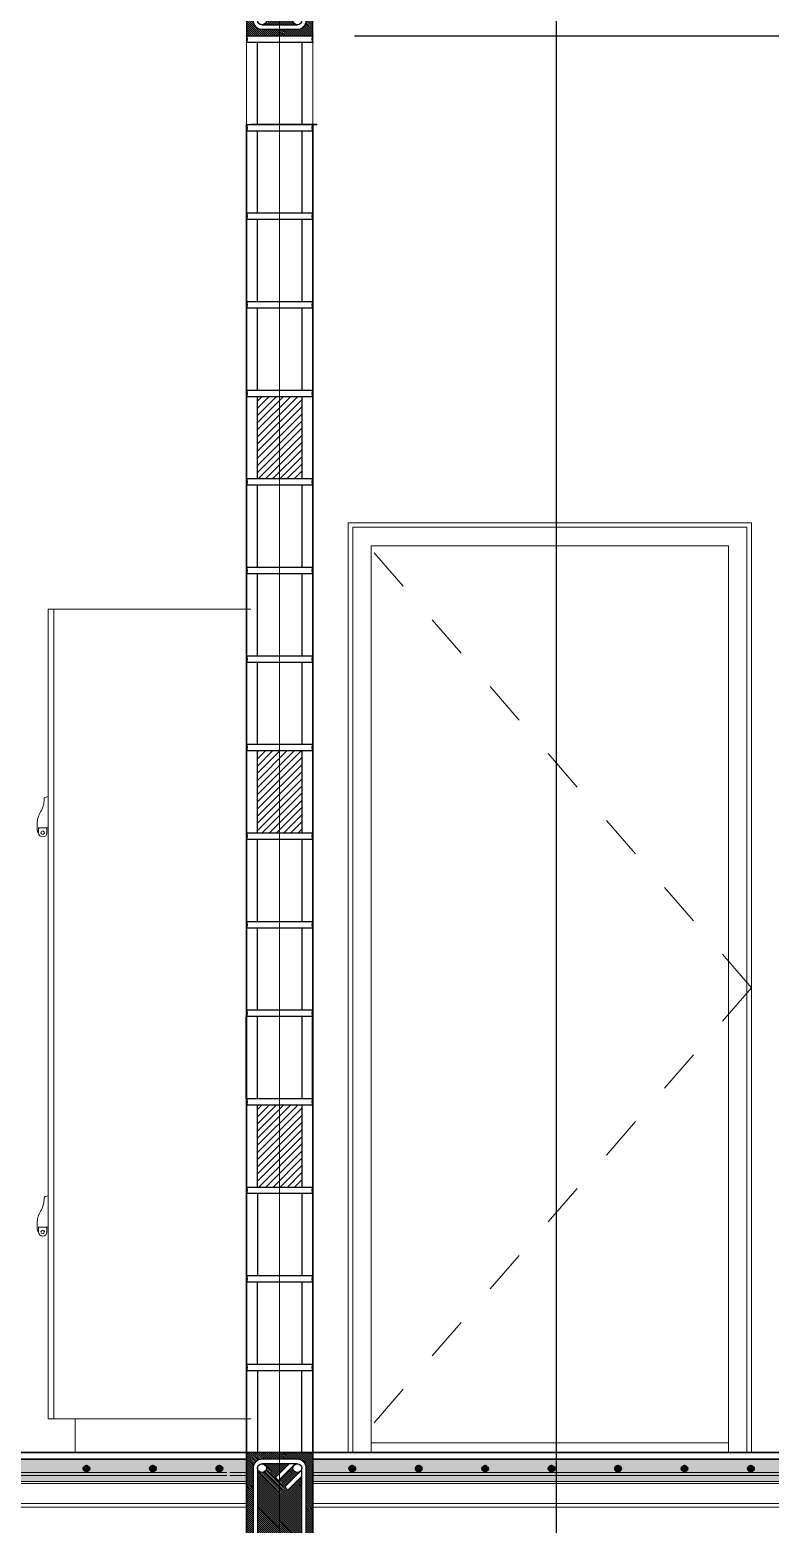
# Model space of a CAD drawing. Header units: inches. Extents: x -6 to 158, y 10 to 161.
# Drawn here: x 26.105 to 27.776, y 35.101 to 38.476 of the extents above; entities that cross this region are included whole.
import ezdxf

# ---------------------------------------------------------------- set-up
doc = ezdxf.new("R2010")
doc.units = ezdxf.units.IN
doc.header["$MEASUREMENT"] = 0
for name, pattern in [('Center', [40, 10, -5, 20, -5]), ('Dash', [6, 3, -3]), ('DASHED2', [9.525, 6.35, -3.175]), ('Grid Line', [22.225, 12.7, -3.175, 3.175, -3.175])]:
    doc.linetypes.add(name, pattern=pattern)
for name, color, linetype in [('10 HATCH 2', 9, 'Continuous'), ('3', 3, 'Continuous'), ('4', 4, 'Continuous'), ('4 Paredes', 5, 'Continuous'), ('5', 5, 'Continuous'), ('8', 4, 'Continuous'), ('Bloques', 9, 'Continuous'), ('L2', 2, 'Continuous'), ('LCorte', 5, 'Center'), ('Proy', 1, 'DASHED2'), ('Texturas', 1, 'Continuous')]:
    doc.layers.add(name, color=color, linetype=linetype)
for name, color, linetype, lineweight in [('A-DETL', 90, 'Continuous', 9), ('A-DETL-THIN', 151, 'Continuous', 18), ('A-DOOR', 2, 'Continuous', 9), ('A-DOOR-FRAM', 2, 'Continuous', 18), ('A-FLOR', 5, 'Continuous', 9), ('A-WALL', 5, 'Continuous', 9), ('Q-SPCQ', 1, 'Continuous', 9), ('S-GRID', 1, 'Continuous', 9)]:
    doc.layers.add(name, color=color, linetype=linetype, lineweight=lineweight)
pattern_1 = [(135, (0, 0), (-0.00224506403027, -0.00224506403027), [])]
pattern_2 = [(135, (0.154969, 0), (-0.00224506403027, -0.00224506403027), [])]
pattern_3 = [(45, (-3109.066727, -1566.303653), (-0.00808223051, 0.00808223051), [])]

# ---------------------------------------------------------------- blocks, each defined once
blk = doc.blocks.new('Doors_Door-sets_JELD-WEN_Interior_HP_FS12_FCore_Single_1_0 - 890 x 2090 mm - M9 x M21-367539-Section 1')
at = {"layer": 'A-DOOR', "color": 251, "linetype": 'Dash'}
for q in [(-7524.4, 5100), (-7524.4, 3000)]:
    blk.add_line((-6614.4, 4050), q, dxfattribs=at)
at = {"layer": 'A-DOOR', "color": 1}
for p, q in [((-7514.4, 3000), (-7514.4, 5090)), ((-7514.4, 5090), (-6624.4, 5090)), ((-6624.4, 5090), (-6624.4, 3000)), ((-7472.4, 3022), (-6666.4, 3022)), ((-7472.4, 3022), (-7472.4, 3000)), ((-6666.4, 3000), (-6666.4, 3022))]:
    blk.add_line(p, q, dxfattribs=at)
at = {"layer": 'A-DOOR-FRAM', "color": 1}
for p, q in [((-7514.4, 5090), (-7514.4, 3000)), ((-6624.4, 5090), (-7514.4, 5090)), ((-6624.4, 5090), (-6624.4, 3000)), ((-7472.4, 3000), (-7472.4, 5048)), ((-7472.4, 5048), (-6666.4, 5048)), ((-6666.4, 3000), (-6666.4, 5048))]:
    blk.add_line(p, q, dxfattribs=at)
blk = doc.blocks.new('Heavy_Duty_Plastic_Lockers-Salsbury_Industries-18_42000_Series-3_Wide_Units _1_ - 18-42368-V2-Section 1')
at = {"layer": 'Q-SPCQ', "color": 251}
for p, q in [((-8201.6, 3076.2), (-8201.6, 4905)), ((-8201.6, 4905), (-7744.4, 4905)), ((-8201.6, 3076.2), (-8201.6, 4905)), ((-8201.6, 4905), (-8188.9, 4905)), ((-8188.9, 4905), (-8188.9, 3076.2)), ((-8188.9, 4905), (-8188.9, 3076.2)), ((-8188.9, 4905), (-7744.4, 4905)), ((-8188.9, 3076.2), (-8188.9, 4905)), ((-8201.6, 4481.7), (-8208.5, 4479.9)), ((-8204.8, 4411.3), (-8223.8, 4411.3)), ((-8223.8, 4411.3), (-8223.8, 4400.2)), ((-8223.7, 4402.1), (-8223.7, 4411.3)), ((-8223.7, 4411.3), (-8201.6, 4411.3)), ((-8204.8, 4400.2), (-8204.8, 4411.3)), ((-8201.6, 3580), (-8208.5, 3578.2)), ((-8204.8, 3509.6), (-8223.8, 3509.6)), ((-8223.8, 3509.6), (-8223.8, 3498.5)), ((-8223.7, 3500.4), (-8223.7, 3509.6)), ((-8223.7, 3509.6), (-8201.6, 3509.6)), ((-8204.8, 3498.5), (-8204.8, 3509.6)), ((-7744.4, 3076.2), (-8201.6, 3076.2)), ((-8188.9, 3076.2), (-8201.6, 3076.2)), ((-7744.4, 3076.2), (-8188.9, 3076.2)), ((-8141.3, 3000), (-8141.3, 3076.2)), ((-8141.3, 3076.2), (-7744.4, 3076.2)), ((-8141.3, 3076.2), (-7744.4, 3076.2)), ((-8141.3, 3000), (-8141.3, 3076.2))]:
    blk.add_line(p, q, dxfattribs=at)
for centre, radius, start, end in [((-8265.2, 4475.7), 54.2, 328.1709, 0.9166), ((-8207.6, 4476.6), 3.45, 104.5559, 180.9166), ((-8207.6, 4476.6), 3.45, 117.2827, 168.1898), ((-8207.6, 4476.6), 3.45, 117.2827, 168.1898), ((-8175.9, 4420.2), 51, 148.1709, 179.6652), ((-8038, 4419.4), 188.9, 179.6652, 184.9693), ((-8224.7, 4403.2), 1.48, 184.9693, 312.5362), ((-8224.7, 4403.2), 1.48, 213.3175, 312.5362), ((-8224.7, 4403.2), 1.48, 213.3175, 312.5362), ((-8214.3, 4400.2), 9.52, 180, 0), ((-8214.3, 4400.2), 3.97, 90, 270), ((-8214.3, 4400.2), 3.97, 150, 165), ((-8214.3, 4400.2), 3.97, 150, 165), ((-8214.3, 4400.2), 3.97, 270, 90), ((-8214.3, 4400.2), 3.97, 15, 30), ((-8214.3, 4400.2), 3.97, 15, 30), ((-8207.6, 3574.9), 3.45, 104.5559, 180.9166), ((-8207.6, 3574.9), 3.45, 117.2827, 168.1898), ((-8207.6, 3574.9), 3.45, 117.2827, 168.1898), ((-8175.9, 3518.5), 51, 148.1709, 179.6652), ((-8265.2, 3574), 54.2, 328.1709, 0.9166), ((-8038, 3517.7), 188.9, 179.6652, 184.9693), ((-8224.7, 3501.5), 1.48, 184.9693, 312.5362), ((-8224.7, 3501.5), 1.48, 213.3175, 312.5362), ((-8224.7, 3501.5), 1.48, 213.3175, 312.5362), ((-8214.3, 3498.5), 9.52, 180, 0), ((-8214.3, 3498.5), 3.97, 90, 270), ((-8214.3, 3498.5), 3.97, 150, 165), ((-8214.3, 3498.5), 3.97, 150, 165), ((-8214.3, 3498.5), 3.97, 270, 90), ((-8214.3, 3498.5), 3.97, 15, 30), ((-8214.3, 3498.5), 3.97, 15, 30)]:
    blk.add_arc(centre, radius, start, end, dxfattribs=at)
blk = doc.blocks.new('vcc')
at = {"layer": 'Texturas'}
h = blk.add_hatch(dxfattribs=at)
h.set_pattern_fill('ANSI31', color=253, scale=0.001, angle=90)
h.set_pattern_definition(pattern_1)
h.paths.add_polyline_path([(26746.7064, 3376.2823), (26746.8564, 3376.2823), (26746.8564, 3376.6823), (26746.7064, 3376.6823)])
h.paths.add_polyline_path([(26746.7414, 3376.6673), (26746.8214, 3376.6673, -0.414214), (26746.8414, 3376.6473), (26746.8414, 3376.3173, -0.414214), (26746.8214, 3376.2973), (26746.7414, 3376.2973, -0.414214), (26746.7214, 3376.3173), (26746.7214, 3376.6473, -0.414214)], flags=16)
h.paths.add_polyline_path([(26746.7414, 3376.6573), (26746.8214, 3376.6573, -0.414214), (26746.8314, 3376.6473), (26746.8314, 3376.3173, -0.414214), (26746.8214, 3376.3073), (26746.7414, 3376.3073, -0.414214), (26746.7314, 3376.3173), (26746.7314, 3376.6473, -0.414214)], flags=0)
h = blk.add_hatch(dxfattribs=at)
h.set_pattern_fill('ANSI31', color=253, scale=0.001, angle=90, style=0)
h.set_pattern_definition(pattern_1)
h.paths.add_polyline_path([(26746.7314, 3376.3173, -1), (26746.7514, 3376.3173, -0.414214), (26746.7414, 3376.3073), (26746.8214, 3376.3073, -0.414214), (26746.8114, 3376.3173, -1), (26746.8314, 3376.3173), (26746.8314, 3376.6291), (26746.8002, 3376.5978), (26746.7932, 3376.6049), (26746.8285, 3376.6403, -0.668179), (26746.8114, 3376.6473, -0.198912), (26746.8144, 3376.6544), (26746.779, 3376.6191), (26746.7719, 3376.6261), (26746.8032, 3376.6573), (26746.7414, 3376.6573, -0.414214), (26746.7514, 3376.6473, -1), (26746.7314, 3376.6473)])
at = {"layer": '3'}
for p, q in [((26746.8032, 3376.6573), (26746.7719, 3376.6261)), ((26746.8144, 3376.6544), (26746.779, 3376.6191)), ((26746.8285, 3376.6403), (26746.7932, 3376.6049)), ((26746.779, 3376.6191), (26746.7719, 3376.6261)), ((26746.7932, 3376.6049), (26746.8002, 3376.5978)), ((26746.8314, 3376.6291), (26746.8002, 3376.5978))]:
    blk.add_line(p, q, dxfattribs=at)
blk.add_lwpolyline([(26746.8414, 3376.3173), (26746.8414, 3376.6473, 0.414214), (26746.8214, 3376.6673), (26746.7414, 3376.6673, 0.414214), (26746.7214, 3376.6473), (26746.7214, 3376.3173, 0.414214), (26746.7414, 3376.2973), (26746.8214, 3376.2973)], format="xyb", dxfattribs=at)
for points in [[(26746.7314, 3376.6473), (26746.7314, 3376.3173)], [(26746.8214, 3376.6573), (26746.7414, 3376.6573)], [(26746.8314, 3376.3173), (26746.8314, 3376.6473)], [(26746.7414, 3376.3073), (26746.8214, 3376.3073)]]:
    blk.add_lwpolyline(points, dxfattribs=at)
blk.add_arc((26746.8214, 3376.3173), 0.02, 270, 0, dxfattribs=at)
at = {"layer": '4'}
for centre in [(26746.7414, 3376.6473), (26746.8214, 3376.6473), (26746.7414, 3376.3173), (26746.8214, 3376.3173)]:
    blk.add_circle(centre, 0.01, dxfattribs=at)
at = {"layer": '5'}
blk.add_lwpolyline([(26746.7064, 3376.2823), (26746.8564, 3376.2823), (26746.8564, 3376.6823), (26746.7064, 3376.6823)], close=True, dxfattribs=at)
blk = doc.blocks.new('vcv')
at = {"layer": 'Texturas'}
h = blk.add_hatch(dxfattribs=at)
h.set_pattern_fill('ANSI31', color=253, scale=0.001, angle=90)
h.set_pattern_definition(pattern_2)
h.paths.add_polyline_path([(26746.8614, 3376.3323), (26747.0114, 3376.3323), (26747.0114, 3376.6823), (26746.8614, 3376.6823)])
h.paths.add_polyline_path([(26746.8964, 3376.6673), (26746.9764, 3376.6673, -0.414214), (26746.9964, 3376.6473), (26746.9964, 3376.3673, -0.414214), (26746.9764, 3376.3473), (26746.8964, 3376.3473, -0.414214), (26746.8764, 3376.3673), (26746.8764, 3376.6473, -0.414214)], flags=16)
h.paths.add_polyline_path([(26746.8964, 3376.6573), (26746.9764, 3376.6573, -0.414214), (26746.9864, 3376.6473), (26746.9864, 3376.3673, -0.414214), (26746.9764, 3376.3573), (26746.8964, 3376.3573, -0.414214), (26746.8864, 3376.3673), (26746.8864, 3376.6473, -0.414214)], flags=0)
h = blk.add_hatch(dxfattribs=at)
h.set_pattern_fill('ANSI31', color=253, scale=0.001, angle=90, style=0)
h.set_pattern_definition(pattern_2)
h.paths.add_polyline_path([(26746.8864, 3376.3673, -1), (26746.9064, 3376.3673, -0.414214), (26746.8964, 3376.3573), (26746.9764, 3376.3573, -0.414214), (26746.9664, 3376.3673, -1), (26746.9864, 3376.3673), (26746.9864, 3376.6291), (26746.9552, 3376.5978), (26746.9481, 3376.6049), (26746.9835, 3376.6403, -0.668179), (26746.9664, 3376.6473, -0.198912), (26746.9693, 3376.6544), (26746.934, 3376.6191), (26746.9269, 3376.6261), (26746.9581, 3376.6573), (26746.8964, 3376.6573, -0.414214), (26746.9064, 3376.6473, -1), (26746.8864, 3376.6473)])
at = {"layer": '3'}
for p, q in [((26746.9581, 3376.6573), (26746.9269, 3376.6261)), ((26746.9693, 3376.6544), (26746.934, 3376.6191)), ((26746.9835, 3376.6403), (26746.9481, 3376.6049)), ((26746.934, 3376.6191), (26746.9269, 3376.6261)), ((26746.9481, 3376.6049), (26746.9552, 3376.5978)), ((26746.9864, 3376.6291), (26746.9552, 3376.5978))]:
    blk.add_line(p, q, dxfattribs=at)
blk.add_lwpolyline([(26746.9964, 3376.3673), (26746.9964, 3376.6473, 0.414214), (26746.9764, 3376.6673), (26746.8964, 3376.6673, 0.414214), (26746.8764, 3376.6473), (26746.8764, 3376.3673, 0.414214), (26746.8964, 3376.3473), (26746.9764, 3376.3473)], format="xyb", dxfattribs=at)
for points in [[(26746.8864, 3376.6473), (26746.8864, 3376.3673)], [(26746.9764, 3376.6573), (26746.8964, 3376.6573)], [(26746.9864, 3376.3673), (26746.9864, 3376.6473)], [(26746.8964, 3376.3573), (26746.9764, 3376.3573)]]:
    blk.add_lwpolyline(points, dxfattribs=at)
blk.add_arc((26746.9764, 3376.3673), 0.02, 270, 0, dxfattribs=at)
at = {"layer": '4'}
for centre in [(26746.8964, 3376.6473), (26746.9764, 3376.6473), (26746.8964, 3376.3673), (26746.9764, 3376.3673)]:
    blk.add_circle(centre, 0.01, dxfattribs=at)
at = {"layer": '5'}
blk.add_lwpolyline([(26746.8614, 3376.3323), (26747.0114, 3376.3323), (26747.0114, 3376.6823), (26746.8614, 3376.6823)], close=True, dxfattribs=at)

msp = doc.modelspace()

# ---------------------------------------------------------------- hatches: boundary and pattern name
at = {"layer": '10 HATCH 2'}
h = msp.add_hatch(dxfattribs=at)
h.set_pattern_fill('ANSI31', color=251, scale=0.0036)
h.set_pattern_definition(pattern_3)
h.paths.add_polyline_path([(26.719, 37.6475), (26.6689, 37.6475), (26.6689, 37.4625), (26.719, 37.4625)])
h.paths.add_polyline_path([(26.6689, 37.6475), (26.619, 37.6475), (26.619, 37.4625), (26.6689, 37.4625)])
h = msp.add_hatch(dxfattribs=at)
h.set_pattern_fill('ANSI31', color=251, scale=0.0036)
h.set_pattern_definition(pattern_3)
h.paths.add_polyline_path([(26.719, 36.8475), (26.6689, 36.8475), (26.6689, 36.6625), (26.719, 36.6625)])
h.paths.add_polyline_path([(26.6689, 36.8475), (26.619, 36.8475), (26.619, 36.6625), (26.6689, 36.6625)])
h = msp.add_hatch(dxfattribs=at)
h.set_pattern_fill('ANSI31', color=251, scale=0.0036)
h.set_pattern_definition(pattern_3)
h.paths.add_polyline_path([(26.719, 36.0475), (26.6689, 36.0475), (26.6689, 35.8625), (26.719, 35.8625)])
h.paths.add_polyline_path([(26.6689, 36.0475), (26.619, 36.0475), (26.619, 35.8625), (26.6689, 35.8625)])
h = msp.add_hatch(dxfattribs=at)
h.set_pattern_fill('FP1_1', color=251, scale=0.001, style=0, pattern_type=2)
h.set_pattern_definition([(37.5, (-9.523826, 26.347021), (-0.000406733, 0.0124312788), [0.000335, -0.009471, 0.000335, -0.010632, -0.010484]), (37.5, (-9.523826, 26.347021), (-0.000406733, 0.0124312788), [-0.020774, 0.000335, -0.010149]), (7.5, (-9.523826, 26.34702), (0.011418176, 0.0182071356), [0.000335, -0.004955, 0.000335, -0.008503, -0.003387]), (7.5, (-9.523826, 26.34702), (0.011418176, 0.0182071356), [-0.014129, 0.000335, -0.003052]), (327.5, (-9.531761, 26.347021), (0.0200912058, 3.676e-05), [0.000335, -0.002891, 0.000335, -0.011278, -0.015161]), (327.5, (-9.531761, 26.347021), (0.0200912058, 3.676e-05), [-0.014839, 0.000335, -0.014826]), (317.5, (-9.531761, 26.34702), (0.019394415, 0.005661809), [0.000335, -0.001278, 0.000335, -0.007278, -0.00871]), (317.5, (-9.531761, 26.34702), (0.019394415, 0.005661809), [-0.009226, 0.000335, -0.008374])])
h.paths.add_polyline_path([(26.594, 35.1975), (26.594, 35.2475), (25.6476, 35.2473), (25.6476, 35.1975)])
h.paths.add_polyline_path([(28.5621, 35.2308), (28.5619, 35.2311), (28.5617, 35.2311)])
h.paths.add_polyline_path([(28.444, 35.1975), (28.444, 35.2477), (26.744, 35.2475), (26.744, 35.1975)])
h.paths.add_polyline_path([(28.594, 35.2311), (28.594, 35.1975), (28.6747, 35.1975), (28.6747, 35.2311)])
h.paths.add_polyline_path([(28.5539, 35.2311), (28.5534, 35.2304), (28.5541, 35.2311)])
h = msp.add_hatch(color=251, dxfattribs=at)
h.paths.add_polyline_path([(26.594, 35.2111), (26.594, 35.2175), (25.6476, 35.2175), (25.6476, 35.2111)])
h.paths.add_polyline_path([(28.444, 35.2111), (28.444, 35.2175), (26.744, 35.2175), (26.744, 35.2111)])
h = msp.add_hatch(color=251, dxfattribs=at)
h.dxf.hatch_style = 1
h.paths.add_polyline_path([(26.2389, 35.2265, -1), (26.2269, 35.2265, -1)])
h = msp.add_hatch(color=251, dxfattribs=at)
h.dxf.hatch_style = 1
h.paths.add_polyline_path([(26.3889, 35.2265, -1), (26.3769, 35.2265, -1)])
h = msp.add_hatch(color=251, dxfattribs=at)
h.dxf.hatch_style = 1
h.paths.add_polyline_path([(26.5389, 35.2265, -1), (26.5269, 35.2265, -1)])
h = msp.add_hatch(color=251, dxfattribs=at)
h.dxf.hatch_style = 1
h.paths.add_polyline_path([(26.8389, 35.2265, -1), (26.8269, 35.2265, -1)])
h = msp.add_hatch(color=251, dxfattribs=at)
h.dxf.hatch_style = 1
h.paths.add_polyline_path([(26.9889, 35.2265, -1), (26.9769, 35.2265, -1)])
h = msp.add_hatch(color=251, dxfattribs=at)
h.dxf.hatch_style = 1
h.paths.add_polyline_path([(27.1389, 35.2265, -1), (27.1269, 35.2265, -1)])
h = msp.add_hatch(color=251, dxfattribs=at)
h.dxf.hatch_style = 1
h.paths.add_polyline_path([(27.2889, 35.2265, -1), (27.2769, 35.2265, -1)])
h = msp.add_hatch(color=251, dxfattribs=at)
h.dxf.hatch_style = 1
h.paths.add_polyline_path([(27.4389, 35.2265, -1), (27.4269, 35.2265, -1)])
h = msp.add_hatch(color=251, dxfattribs=at)
h.dxf.hatch_style = 1
h.paths.add_polyline_path([(27.5889, 35.2265, -1), (27.5769, 35.2265, -1)])
h = msp.add_hatch(color=251, dxfattribs=at)
h.dxf.hatch_style = 1
h.paths.add_polyline_path([(27.7389, 35.2265, -1), (27.7269, 35.2265, -1)])

# ---------------------------------------------------------------- linework, layer by layer
at = {"layer": '4 Paredes', "lineweight": 40}
for p, q in [((26.594, 36.0625), (26.594, 36.2475)), ((26.744, 36.0625), (26.744, 36.2475))]:
    msp.add_line(p, q, dxfattribs=at)
at = {"layer": 'A-DETL'}
for p, q in [((26.5497, 35.2111), (25.6476, 35.2111)), ((26.594, 35.2111), (26.5567, 35.2111)), ((28.444, 35.2111), (26.744, 35.2111)), ((26.594, 35.1975), (25.6476, 35.1975)), ((26.594, 35.1925), (25.6476, 35.1925)), ((28.444, 35.1975), (26.744, 35.1975)), ((28.444, 35.1925), (26.744, 35.1925)), ((25.6476, 35.1475), (26.594, 35.1475)), ((25.6476, 35.1396), (26.594, 35.1396)), ((26.744, 35.1475), (28.444, 35.1475)), ((26.744, 35.1396), (28.444, 35.1396))]:
    msp.add_line(p, q, dxfattribs=at)
at = {"layer": 'A-DETL', "lineweight": 50}
for centre in [(26.2329, 35.2265), (26.3829, 35.2265), (26.5329, 35.2265), (26.8329, 35.2265), (26.9829, 35.2265), (27.1329, 35.2265), (27.2829, 35.2265), (27.4329, 35.2265), (27.5829, 35.2265), (27.7329, 35.2265)]:
    msp.add_circle(centre, 0.006, dxfattribs=at)
at = {"layer": 'A-DETL-THIN'}
for p, q in [((25.6476, 35.2175), (26.5497, 35.2175)), ((26.5497, 35.2175), (25.6476, 35.2175)), ((26.5567, 35.2175), (26.594, 35.2175)), ((26.594, 35.2175), (26.5567, 35.2175)), ((26.744, 35.2175), (28.3512, 35.2175)), ((28.444, 35.2175), (26.744, 35.2175))]:
    msp.add_line(p, q, dxfattribs=at)
for centre, start, end in [((26.2329, 35.2265), 180, 0), ((26.3829, 35.2265), 0, 180), ((26.3829, 35.2265), 180, 0), ((26.5329, 35.2265), 0, 180), ((26.5329, 35.2265), 180, 0), ((26.8329, 35.2265), 0, 180), ((26.9829, 35.2265), 0, 180), ((26.9829, 35.2265), 180, 0), ((27.1329, 35.2265), 180, 0), ((27.2829, 35.2265), 0, 180), ((27.2829, 35.2265), 180, 0), ((27.4329, 35.2265), 0, 180), ((27.4329, 35.2265), 180, 0), ((27.5829, 35.2265), 0, 180), ((27.5829, 35.2265), 180, 0), ((27.7329, 35.2265), 0, 180)]:
    msp.add_arc(centre, 0.006, start, end, dxfattribs=at)
at = {"layer": 'A-FLOR', "lineweight": 35}
for p, q in [((34.4583, 35.2625), (19.844, 35.2625)), ((25.6476, 35.2475), (26.594, 35.2475)), ((26.744, 35.2475), (28.444, 35.2475))]:
    msp.add_line(p, q, dxfattribs=at)
at = {"layer": 'A-WALL'}
for p, q in [((26.594, 38.2625), (26.594, 39.9954)), ((26.744, 40.0071), (26.744, 38.2625)), ((26.824, 35.2625), (26.824, 37.3625)), ((26.824, 37.3625), (27.734, 37.3625)), ((27.734, 37.3625), (27.734, 35.2625))]:
    msp.add_line(p, q, dxfattribs=at)
at = {"layer": 'A-WALL', "lineweight": 35}
for p, q in [((26.594, 38.2625), (26.594, 35.2625)), ((26.754, 38.2625), (26.604, 38.2625)), ((26.744, 35.2625), (26.744, 38.2625)), ((26.754, 38.2625), (26.744, 38.2625)), ((26.594, 35.2625), (26.594, 34.2056)), ((26.744, 32.2625), (26.744, 35.2625))]:
    msp.add_line(p, q, dxfattribs=at)
at = {"layer": 'Bloques'}
for p, q in [((26.594, 38.4625), (26.744, 38.4625)), ((26.744, 38.4475), (26.594, 38.4475)), ((26.594, 38.2625), (26.744, 38.2625)), ((26.744, 38.2475), (26.594, 38.2475)), ((26.594, 38.0625), (26.744, 38.0625)), ((26.744, 38.0475), (26.594, 38.0475)), ((26.594, 37.8625), (26.744, 37.8625)), ((26.744, 37.8475), (26.594, 37.8475)), ((26.594, 37.6625), (26.744, 37.6625)), ((26.744, 37.6475), (26.594, 37.6475)), ((26.594, 37.4625), (26.744, 37.4625)), ((26.744, 37.4475), (26.594, 37.4475)), ((26.594, 37.2625), (26.744, 37.2625)), ((26.744, 37.2475), (26.594, 37.2475)), ((26.594, 37.0625), (26.744, 37.0625)), ((26.744, 37.0475), (26.594, 37.0475)), ((26.594, 36.8625), (26.744, 36.8625)), ((26.744, 36.8475), (26.594, 36.8475)), ((26.594, 36.6625), (26.744, 36.6625)), ((26.744, 36.6475), (26.594, 36.6475)), ((26.594, 36.4625), (26.744, 36.4625)), ((26.744, 36.4475), (26.594, 36.4475)), ((26.594, 36.2625), (26.744, 36.2625)), ((26.744, 36.2475), (26.594, 36.2475)), ((26.594, 36.0625), (26.619, 36.0625)), ((26.619, 36.0475), (26.594, 36.0475)), ((26.719, 36.0475), (26.594, 36.0475)), ((26.619, 36.0625), (26.719, 36.0625)), ((26.719, 36.0625), (26.744, 36.0625)), ((26.744, 36.0475), (26.719, 36.0475)), ((26.744, 36.0475), (26.719, 36.0475)), ((26.594, 35.8625), (26.744, 35.8625)), ((26.594, 35.8625), (26.744, 35.8625)), ((26.594, 35.8625), (26.619, 35.8625)), ((26.594, 35.8625), (26.619, 35.8625)), ((26.744, 35.8475), (26.594, 35.8475)), ((26.609, 35.8625), (26.619, 35.8625)), ((26.619, 35.8625), (26.699, 35.8625)), ((26.619, 35.8625), (26.719, 35.8625)), ((26.619, 35.8625), (26.719, 35.8625)), ((26.719, 35.8625), (26.744, 35.8625)), ((26.719, 35.8625), (26.744, 35.8625)), ((26.594, 35.6625), (26.619, 35.6625)), ((26.619, 35.6475), (26.594, 35.6475)), ((26.609, 35.6625), (26.719, 35.6625)), ((26.719, 35.6475), (26.619, 35.6475)), ((26.719, 35.6625), (26.744, 35.6625)), ((26.744, 35.6475), (26.719, 35.6475)), ((26.744, 35.6475), (26.719, 35.6475)), ((26.744, 35.6475), (26.719, 35.6475)), ((26.594, 35.4625), (26.619, 35.4625)), ((26.619, 35.4475), (26.594, 35.4475)), ((26.719, 35.4475), (26.594, 35.4475)), ((26.619, 35.4625), (26.719, 35.4625)), ((26.719, 35.4625), (26.744, 35.4625)), ((26.744, 35.4475), (26.719, 35.4475)), ((26.744, 35.4475), (26.719, 35.4475))]:
    msp.add_line(p, q, dxfattribs=at)
for centre, start, end in [((26.5823, 38.455), 327.4601, 32.5399), ((26.7558, 38.455), 147.46, 212.54), ((26.5823, 38.255), 327.4601, 32.5399), ((26.7558, 38.255), 147.46, 212.54), ((26.5823, 38.055), 327.4601, 32.5399), ((26.7558, 38.055), 147.46, 212.54), ((26.5823, 37.855), 327.4601, 32.5399), ((26.7558, 37.855), 147.46, 212.54), ((26.5823, 37.655), 327.4601, 32.5399), ((26.7558, 37.655), 147.46, 212.54), ((26.5823, 37.455), 327.4601, 32.5399), ((26.7558, 37.455), 147.46, 212.54), ((26.5823, 37.255), 327.4601, 32.5399), ((26.7558, 37.255), 147.46, 212.54), ((26.5823, 37.055), 327.4601, 32.5399), ((26.7558, 37.055), 147.46, 212.54), ((26.5823, 36.855), 327.4601, 32.5399), ((26.7558, 36.855), 147.46, 212.54), ((26.5823, 36.655), 327.4601, 32.5399), ((26.7558, 36.655), 147.46, 212.54), ((26.5823, 36.455), 327.4601, 32.5399), ((26.7558, 36.455), 147.46, 212.54), ((26.5823, 36.255), 327.4601, 32.5399), ((26.7558, 36.255), 147.46, 212.54), ((26.5823, 36.055), 327.4601, 32.5399), ((26.7558, 36.055), 147.4601, 212.5399), ((26.5823, 35.855), 327.4601, 32.5399), ((26.7558, 35.855), 147.4601, 212.5399), ((26.5823, 35.655), 327.4601, 32.5399), ((26.7558, 35.655), 147.4601, 212.5399), ((26.5823, 35.455), 327.4601, 32.5399), ((26.7558, 35.455), 147.4601, 212.5399)]:
    msp.add_arc(centre, 0.0139, start, end, dxfattribs=at)
at = {"layer": 'L2', "ltscale": 0.3}
for p, q in [((26.619, 38.2625), (26.619, 38.4475)), ((26.719, 38.4475), (26.719, 38.2625)), ((26.619, 38.0625), (26.619, 38.2475)), ((26.719, 38.2475), (26.719, 38.0625)), ((26.619, 37.8625), (26.619, 38.0475)), ((26.719, 38.0475), (26.719, 37.8625)), ((26.619, 37.6625), (26.619, 37.8475)), ((26.719, 37.8475), (26.719, 37.6625)), ((26.619, 37.4625), (26.619, 37.6475)), ((26.719, 37.6475), (26.719, 37.4625)), ((26.619, 37.2625), (26.619, 37.4475)), ((26.719, 37.4475), (26.719, 37.2625)), ((26.619, 37.0625), (26.619, 37.2475)), ((26.719, 37.2475), (26.719, 37.0625)), ((26.619, 36.8625), (26.619, 37.0475)), ((26.719, 37.0475), (26.719, 36.8625)), ((26.619, 36.6625), (26.619, 36.8475)), ((26.719, 36.8475), (26.719, 36.6625)), ((26.619, 36.4625), (26.619, 36.6475)), ((26.719, 36.6475), (26.719, 36.4625)), ((26.619, 36.2625), (26.619, 36.4475)), ((26.719, 36.4475), (26.719, 36.2625)), ((26.619, 36.0625), (26.619, 36.2475)), ((26.719, 36.2475), (26.719, 36.0625)), ((26.619, 35.8625), (26.619, 36.0475)), ((26.719, 36.0475), (26.719, 35.8625)), ((26.619, 35.8475), (26.619, 35.6625)), ((26.719, 35.8475), (26.719, 35.6625)), ((26.619, 35.4625), (26.619, 35.6475)), ((26.719, 35.6475), (26.719, 35.4625)), ((26.619, 35.4475), (26.619, 35.2625)), ((26.719, 35.2625), (26.719, 35.4475))]:
    msp.add_line(p, q, dxfattribs=at)
at = {"layer": 'LCorte'}
msp.add_line((27.2938, 32.2625), (27.2938, 43.3353), dxfattribs=at)
at = {"layer": 'Proy', "color": 253, "ltscale": 0.75}
for p, q in [((19.694, 38.4625), (34.5983, 38.4625)), ((15.9505, 35.2625), (39.9337, 35.2625))]:
    msp.add_line(p, q, dxfattribs=at)
at = {"layer": 'S-GRID', "linetype": 'Grid Line'}
msp.add_line((26.669, 32.2625), (26.669, 40.0013), dxfattribs=at)

# ---------------------------------------------------------------- block references
at = {"layer": '8'}
for name, p in [('vcv', (-26720.2674, -3337.8698)), ('vcc', (-26720.1124, -3341.4198))]:
    msp.add_blockref(name, p, dxfattribs=at)
at = {"layer": 'A-DOOR', "xscale": 0.000999999999999, "yscale": 0.000999999999999, "zscale": 0.000999999999999}
msp.add_blockref('Doors_Door-sets_JELD-WEN_Interior_HP_FS12_FCore_Single_1_0 - 890 x 2090 mm - M9 x M21-367539-Section 1', (34.3484, 32.2625), dxfattribs=at)
at = {"layer": 'Q-SPCQ', "xscale": 0.000999999999999, "yscale": 0.000999999999999, "zscale": 0.000999999999999}
msp.add_blockref('Heavy_Duty_Plastic_Lockers-Salsbury_Industries-18_42000_Series-3_Wide_Units _1_ - 18-42368-V2-Section 1', (34.3484, 32.2625), dxfattribs=at)

doc.saveas('drawing.dxf')
